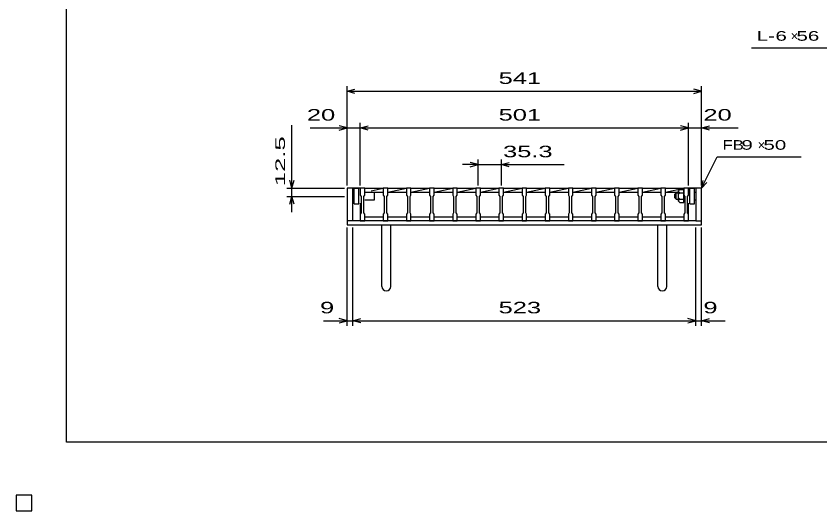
# Model space of a CAD drawing. Units: millimetres, scale not verified. Extents: x -1456 to 1389, y -1026 to 839.
# Drawn here: x -1456 to -229, y -1026 to -270 of the extents above; entities that cross this region are included whole.
import ezdxf
from ezdxf.enums import TextEntityAlignment as Align

# ---------------------------------------------------------------- set-up
doc = ezdxf.new("R2010")
doc.units = ezdxf.units.MM
doc.header["$LTSCALE"] = 8
for name, color, linetype, lineweight in [('0_2', 150, 'Continuous', 25), ('16', 3, 'Continuous', 25), ('19', 6, 'Continuous', 25), ('22', 4, 'Continuous', 25)]:
    doc.layers.add(name, color=color, linetype=linetype, lineweight=lineweight)
doc.styles.add('ベクトル', font='')
doc.styles.get('ベクトル').set_extended_font_data('ベクトル')

msp = doc.modelspace()

# ---------------------------------------------------------------- linework, layer by layer
at = {"layer": '0_2'}
for p, q in [((-1379.2, -921.2), (-1379.2, 838.8)), ((1388.8, -921.2), (-1379.2, -921.2))]:
    msp.add_line(p, q, dxfattribs=at)
at = {"layer": '16'}
for p, q in [((-931, -533), (-931, -532.3)), ((-931, -532.3), (-924, -532.3)), ((-931, -533), (-931, -543.5)), ((-924, -533), (-931, -533)), ((-931, -533), (-931, -544)), ((-924, -532.3), (-924, -533)), ((-924, -543.5), (-924, -533)), ((-924, -533), (-895.7, -533)), ((-914, -536.88), (-895.7, -533)), ((-909, -539), (-895.7, -539)), ((-895.7, -533), (-895.7, -532.3)), ((-895.7, -532.3), (-888.7, -532.3)), ((-895.7, -533), (-895.7, -543.5)), ((-888.7, -533), (-895.7, -533)), ((-888.7, -532.3), (-888.7, -533)), ((-888.7, -543.5), (-888.7, -533)), ((-888.7, -533), (-860.4, -533)), ((-888.7, -539), (-860.4, -533)), ((-888.7, -539), (-860.4, -539)), ((-860.4, -533), (-860.4, -532.3)), ((-860.4, -532.3), (-853.4, -532.3)), ((-860.4, -533), (-860.4, -543.5)), ((-853.4, -533), (-860.4, -533)), ((-853.4, -532.3), (-853.4, -533)), ((-853.4, -543.5), (-853.4, -533)), ((-853.4, -533), (-825.1, -533)), ((-853.4, -539), (-825.1, -533)), ((-853.4, -539), (-825.1, -539)), ((-825.1, -533), (-825.1, -532.3)), ((-825.1, -532.3), (-818.1, -532.3)), ((-825.1, -533), (-825.1, -543.5)), ((-818.1, -533), (-825.1, -533)), ((-818.1, -532.3), (-818.1, -533)), ((-818.1, -543.5), (-818.1, -533)), ((-818.1, -533), (-789.8, -533)), ((-818.1, -539), (-789.8, -533)), ((-818.1, -539), (-789.8, -539)), ((-789.8, -533), (-789.8, -532.3)), ((-789.8, -532.3), (-782.8, -532.3)), ((-789.8, -533), (-789.8, -543.5)), ((-782.8, -533), (-789.8, -533)), ((-782.8, -532.3), (-782.8, -533)), ((-782.8, -543.5), (-782.8, -533)), ((-782.8, -533), (-754.5, -533)), ((-782.8, -539), (-754.5, -533)), ((-782.8, -539), (-754.5, -539)), ((-754.5, -533), (-754.5, -532.3)), ((-754.5, -532.3), (-747.5, -532.3)), ((-754.5, -533), (-754.5, -543.5)), ((-747.5, -533), (-754.5, -533)), ((-747.5, -532.3), (-747.5, -533)), ((-747.5, -543.5), (-747.5, -533)), ((-747.5, -533), (-719.2, -533)), ((-747.5, -539), (-719.2, -533)), ((-747.5, -539), (-719.2, -539)), ((-719.2, -533), (-719.2, -532.3)), ((-719.2, -532.3), (-712.2, -532.3)), ((-719.2, -533), (-719.2, -543.5)), ((-712.2, -533), (-719.2, -533)), ((-712.2, -532.3), (-712.2, -533)), ((-712.2, -543.5), (-712.2, -533)), ((-712.2, -533), (-683.9, -533)), ((-712.2, -539), (-683.9, -533)), ((-712.2, -539), (-683.9, -539)), ((-683.9, -533), (-683.9, -532.3)), ((-683.9, -532.3), (-676.9, -532.3)), ((-683.9, -533), (-683.9, -543.5)), ((-676.9, -533), (-683.9, -533)), ((-676.9, -532.3), (-676.9, -533)), ((-676.9, -543.5), (-676.9, -533)), ((-676.9, -533), (-648.6, -533)), ((-676.9, -539), (-648.6, -533)), ((-676.9, -539), (-648.6, -539)), ((-648.6, -533), (-648.6, -532.3)), ((-648.6, -532.3), (-641.6, -532.3)), ((-648.6, -533), (-648.6, -543.5)), ((-641.6, -533), (-648.6, -533)), ((-641.6, -532.3), (-641.6, -533)), ((-641.6, -543.5), (-641.6, -533)), ((-641.6, -533), (-613.3, -533)), ((-641.6, -539), (-613.3, -533)), ((-641.6, -539), (-613.3, -539)), ((-613.3, -533), (-613.3, -532.3)), ((-613.3, -532.3), (-606.3, -532.3)), ((-613.3, -533), (-613.3, -543.5)), ((-606.3, -533), (-613.3, -533)), ((-606.3, -532.3), (-606.3, -533)), ((-606.3, -543.5), (-606.3, -533)), ((-606.3, -533), (-578, -533)), ((-606.3, -539), (-578, -533)), ((-606.3, -539), (-578, -539)), ((-578, -533), (-578, -532.3)), ((-578, -532.3), (-571, -532.3)), ((-578, -533), (-578, -543.5)), ((-571, -533), (-578, -533)), ((-571, -532.3), (-571, -533)), ((-571, -543.5), (-571, -533)), ((-571, -533), (-542.7, -533)), ((-571, -539), (-542.7, -533)), ((-571, -539), (-542.7, -539)), ((-542.7, -533), (-542.7, -532.3)), ((-542.7, -532.3), (-535.7, -532.3)), ((-542.7, -533), (-542.7, -543.5)), ((-535.7, -533), (-542.7, -533)), ((-535.7, -532.3), (-535.7, -533)), ((-535.7, -543.5), (-535.7, -533)), ((-535.7, -533), (-507.4, -533)), ((-535.7, -539), (-507.4, -533)), ((-535.7, -539), (-507.4, -539)), ((-507.4, -533), (-507.4, -532.3)), ((-507.4, -532.3), (-500.4, -532.3)), ((-507.4, -533), (-507.4, -543.5)), ((-500.4, -533), (-507.4, -533)), ((-500.4, -532.3), (-500.4, -533)), ((-500.4, -543.5), (-500.4, -533)), ((-500.4, -533), (-472.1, -533)), ((-500.4, -539), (-472.1, -533)), ((-500.4, -539), (-472.1, -539)), ((-472.1, -533), (-472.1, -532.3)), ((-472.1, -532.3), (-465.1, -532.3)), ((-472.1, -533), (-472.1, -543.5)), ((-465.1, -533), (-472.1, -533)), ((-465.1, -532.3), (-465.1, -533)), ((-465.1, -543.5), (-465.1, -533)), ((-465.1, -533), (-437, -533)), ((-465.1, -539), (-437, -533.042)), ((-465.1, -539), (-446, -539)), ((-437, -533), (-437, -532.3)), ((-437, -532.3), (-430, -532.3)), ((-437, -533), (-437, -543.5)), ((-430, -533), (-437, -533)), ((-430, -532.3), (-430, -533)), ((-430, -543.5), (-430, -533)), ((-430, -544), (-430, -533)), ((-931, -543.5), (-929.5, -545.5)), ((-929.5, -545.5), (-929.5, -570.5)), ((-925.5, -545.5), (-924, -543.5)), ((-925.5, -570.5), (-925.5, -545.5)), ((-895.7, -543.5), (-894.2, -545.5)), ((-894.2, -545.5), (-894.2, -570.5)), ((-890.2, -545.5), (-888.7, -543.5)), ((-890.2, -570.5), (-890.2, -545.5)), ((-860.4, -543.5), (-858.9, -545.5)), ((-858.9, -545.5), (-858.9, -570.5)), ((-854.9, -545.5), (-853.4, -543.5)), ((-854.9, -570.5), (-854.9, -545.5)), ((-825.1, -543.5), (-823.6, -545.5)), ((-823.6, -545.5), (-823.6, -570.5)), ((-819.6, -545.5), (-818.1, -543.5)), ((-819.6, -570.5), (-819.6, -545.5)), ((-789.8, -543.5), (-788.3, -545.5)), ((-788.3, -545.5), (-788.3, -570.5)), ((-784.3, -545.5), (-782.8, -543.5)), ((-784.3, -570.5), (-784.3, -545.5)), ((-754.5, -543.5), (-753, -545.5)), ((-753, -545.5), (-753, -570.5)), ((-749, -545.5), (-747.5, -543.5)), ((-749, -570.5), (-749, -545.5)), ((-719.2, -543.5), (-717.7, -545.5)), ((-717.7, -545.5), (-717.7, -570.5)), ((-713.7, -545.5), (-712.2, -543.5)), ((-713.7, -570.5), (-713.7, -545.5)), ((-683.9, -543.5), (-682.4, -545.5)), ((-682.4, -545.5), (-682.4, -570.5)), ((-678.4, -545.5), (-676.9, -543.5)), ((-678.4, -570.5), (-678.4, -545.5)), ((-648.6, -543.5), (-647.1, -545.5)), ((-647.1, -545.5), (-647.1, -570.5)), ((-643.1, -545.5), (-641.6, -543.5)), ((-643.1, -570.5), (-643.1, -545.5)), ((-613.3, -543.5), (-611.8, -545.5)), ((-611.8, -545.5), (-611.8, -570.5)), ((-607.8, -545.5), (-606.3, -543.5)), ((-607.8, -570.5), (-607.8, -545.5)), ((-578, -543.5), (-576.5, -545.5)), ((-576.5, -545.5), (-576.5, -570.5)), ((-572.5, -545.5), (-571, -543.5)), ((-572.5, -570.5), (-572.5, -545.5)), ((-542.7, -543.5), (-541.2, -545.5)), ((-541.2, -545.5), (-541.2, -570.5)), ((-537.2, -545.5), (-535.7, -543.5)), ((-537.2, -570.5), (-537.2, -545.5)), ((-507.4, -543.5), (-505.9, -545.5)), ((-505.9, -545.5), (-505.9, -570.5)), ((-501.9, -545.5), (-500.4, -543.5)), ((-501.9, -570.5), (-501.9, -545.5)), ((-472.1, -543.5), (-470.6, -545.5)), ((-470.6, -545.5), (-470.6, -570.5)), ((-466.6, -545.5), (-465.1, -543.5)), ((-466.6, -570.5), (-466.6, -545.5)), ((-437, -543.5), (-435.5, -545.5)), ((-435.5, -545.5), (-435.5, -570.5)), ((-431.5, -545.5), (-430, -543.5)), ((-431.5, -570.5), (-431.5, -545.5)), ((-931, -556), (-931, -577)), ((-430, -577), (-430, -556)), ((-929.5, -570.5), (-931, -572.5)), ((-931, -572.5), (-931, -583)), ((-924, -572.5), (-925.5, -570.5)), ((-924, -583), (-924, -572.5)), ((-894.2, -570.5), (-895.7, -572.5)), ((-895.7, -572.5), (-895.7, -583)), ((-888.7, -572.5), (-890.2, -570.5)), ((-888.7, -583), (-888.7, -572.5)), ((-858.9, -570.5), (-860.4, -572.5)), ((-860.4, -572.5), (-860.4, -583)), ((-853.4, -572.5), (-854.9, -570.5)), ((-853.4, -583), (-853.4, -572.5)), ((-823.6, -570.5), (-825.1, -572.5)), ((-825.1, -572.5), (-825.1, -583)), ((-818.1, -572.5), (-819.6, -570.5)), ((-818.1, -583), (-818.1, -572.5)), ((-788.3, -570.5), (-789.8, -572.5)), ((-789.8, -572.5), (-789.8, -583)), ((-782.8, -572.5), (-784.3, -570.5)), ((-782.8, -583), (-782.8, -572.5)), ((-753, -570.5), (-754.5, -572.5)), ((-754.5, -572.5), (-754.5, -583)), ((-747.5, -572.5), (-749, -570.5)), ((-747.5, -583), (-747.5, -572.5)), ((-717.7, -570.5), (-719.2, -572.5)), ((-719.2, -572.5), (-719.2, -583)), ((-712.2, -572.5), (-713.7, -570.5)), ((-712.2, -583), (-712.2, -572.5)), ((-682.4, -570.5), (-683.9, -572.5)), ((-683.9, -572.5), (-683.9, -583)), ((-676.9, -572.5), (-678.4, -570.5)), ((-676.9, -583), (-676.9, -572.5)), ((-647.1, -570.5), (-648.6, -572.5)), ((-648.6, -572.5), (-648.6, -583)), ((-641.6, -572.5), (-643.1, -570.5)), ((-641.6, -583), (-641.6, -572.5)), ((-611.8, -570.5), (-613.3, -572.5)), ((-613.3, -572.5), (-613.3, -583)), ((-606.3, -572.5), (-607.8, -570.5)), ((-606.3, -583), (-606.3, -572.5)), ((-576.5, -570.5), (-578, -572.5)), ((-578, -572.5), (-578, -583)), ((-571, -572.5), (-572.5, -570.5)), ((-571, -583), (-571, -572.5)), ((-541.2, -570.5), (-542.7, -572.5)), ((-542.7, -572.5), (-542.7, -583)), ((-535.7, -572.5), (-537.2, -570.5)), ((-535.7, -583), (-535.7, -572.5)), ((-505.9, -570.5), (-507.4, -572.5)), ((-507.4, -572.5), (-507.4, -583)), ((-500.4, -572.5), (-501.9, -570.5)), ((-500.4, -583), (-500.4, -572.5)), ((-470.6, -570.5), (-472.1, -572.5)), ((-472.1, -572.5), (-472.1, -583)), ((-465.1, -572.5), (-466.6, -570.5)), ((-465.1, -583), (-465.1, -572.5)), ((-435.5, -570.5), (-437, -572.5)), ((-437, -572.5), (-437, -583)), ((-430, -572.5), (-431.5, -570.5)), ((-430, -583), (-430, -572.5)), ((-931, -583), (-924, -583)), ((-924, -577), (-895.7, -577)), ((-895.7, -583), (-888.7, -583)), ((-888.7, -577), (-860.4, -577)), ((-860.4, -583), (-853.4, -583)), ((-853.4, -577), (-825.1, -577)), ((-825.1, -583), (-818.1, -583)), ((-818.1, -577), (-789.8, -577)), ((-789.8, -583), (-782.8, -583)), ((-782.8, -577), (-754.5, -577)), ((-754.5, -583), (-747.5, -583)), ((-747.5, -577), (-719.2, -577)), ((-719.2, -583), (-712.2, -583)), ((-712.2, -577), (-683.9, -577)), ((-683.9, -583), (-676.9, -583)), ((-676.9, -577), (-648.6, -577)), ((-648.6, -583), (-641.6, -583)), ((-641.6, -577), (-613.3, -577)), ((-613.3, -583), (-606.3, -583)), ((-606.3, -577), (-578, -577)), ((-578, -583), (-571, -583)), ((-571, -577), (-542.7, -577)), ((-542.7, -583), (-535.7, -583)), ((-535.7, -577), (-507.4, -577)), ((-507.4, -583), (-500.4, -583)), ((-500.4, -577), (-472.1, -577)), ((-472.1, -583), (-465.1, -583)), ((-465.1, -577), (-437, -577)), ((-437, -583), (-430, -583)), ((-1432, -1002), (-1456, -1002)), ((-1456, -1002), (-1456, -1026)), ((-1432, -1002), (-1456, -1002)), ((-1456, -1002), (-1456, -1026)), ((-1432, -1002), (-1456, -1002)), ((-1456, -1002), (-1456, -1026)), ((-1432, -1002), (-1456, -1002)), ((-1456, -1002), (-1456, -1026)), ((-1432, -1002), (-1456, -1002)), ((-1456, -1002), (-1456, -1026)), ((-1432, -1026), (-1432, -1002)), ((-1432, -1026), (-1432, -1002)), ((-1432, -1026), (-1432, -1002)), ((-1432, -1026), (-1432, -1002)), ((-1432, -1026), (-1432, -1002)), ((-1456, -1026), (-1432, -1026)), ((-1456, -1026), (-1432, -1026)), ((-1456, -1026), (-1432, -1026)), ((-1456, -1026), (-1432, -1026)), ((-1456, -1026), (-1432, -1026))]:
    msp.add_line(p, q, dxfattribs=at)
at = {"layer": '19'}
for p, q in [((-931, -533), (-951, -533)), ((-951, -533), (-951, -589)), ((-942, -583), (-942, -533)), ((-942, -539), (-940, -539)), ((-940, -533), (-933, -533)), ((-940, -557), (-940, -533)), ((-933, -557), (-933, -533)), ((-924, -539), (-909, -539)), ((-909, -551), (-909, -539)), ((-445, -537), (-443, -535)), ((-445, -553), (-445, -537)), ((-445, -538), (-443, -540)), ((-443, -535), (-437, -535)), ((-437, -555), (-437, -535)), ((-410, -533), (-430, -533)), ((-428, -533), (-421, -533)), ((-428, -557), (-428, -533)), ((-421, -557), (-421, -533)), ((-421, -539), (-419, -539)), ((-419, -533), (-419, -583)), ((-410, -589), (-410, -533)), ((-942, -551), (-940, -551)), ((-924, -551), (-909, -551)), ((-451, -542), (-449, -540)), ((-451, -548), (-451, -542)), ((-451, -548), (-449, -550)), ((-449, -540), (-445, -540)), ((-449, -550), (-449, -540)), ((-449, -550), (-445, -550)), ((-445, -542), (-443, -540)), ((-445, -548), (-443, -550)), ((-445, -552), (-443, -550)), ((-443, -540), (-437, -540)), ((-443, -550), (-437, -550)), ((-421, -551), (-419, -551)), ((-940, -557), (-933, -557)), ((-445, -553), (-443, -555)), ((-443, -555), (-437, -555)), ((-428, -557), (-421, -557)), ((-942, -583), (-951, -583)), ((-419, -583), (-942, -583)), ((-419, -583), (-410, -583)), ((-951, -589), (-410, -589)), ((-898, -683), (-898, -589)), ((-884, -683), (-884, -589)), ((-477, -683), (-477, -589)), ((-463, -683), (-463, -589))]:
    msp.add_line(p, q, dxfattribs=at)
for centre in [(-891, -683), (-470, -683)]:
    msp.add_arc(centre, 7, 180, 0, dxfattribs=at)
at = {"layer": '22'}
for p, q in [((-334, -318.5), (-174, -318.5)), ((-951, -529), (-951, -377)), ((-410, -529), (-410, -377)), ((-951, -385), (-939, -381.8)), ((-939, -388.2), (-951, -385)), ((-951, -385), (-410, -385)), ((-410, -385), (-422, -381.8)), ((-422, -388.2), (-410, -385)), ((-1035, -533), (-1035, -437)), ((-1007, -441), (-951, -441)), ((-951, -441), (-963, -437.8)), ((-963, -444.2), (-951, -441)), ((-951, -529), (-951, -433)), ((-951, -441), (-931, -441)), ((-931, -529), (-931, -433)), ((-931, -441), (-919, -437.8)), ((-919, -444.2), (-931, -441)), ((-931, -441), (-430, -441)), ((-430, -441), (-442, -437.8)), ((-442, -444.2), (-430, -441)), ((-430, -529), (-430, -433)), ((-430, -441), (-410, -441)), ((-410, -529), (-410, -433)), ((-410, -441), (-398, -437.8)), ((-398, -444.2), (-410, -441)), ((-410, -441), (-354, -441)), ((-751, -529), (-751, -489)), ((-715.7, -489), (-715.7, -529)), ((-410, -533), (-386, -485)), ((-386, -485), (-258, -485)), ((-751, -497), (-775, -497)), ((-751, -497), (-763, -493.8)), ((-763, -500.2), (-751, -497)), ((-751, -497), (-715.7, -497)), ((-715.7, -497), (-703.7, -493.8)), ((-703.7, -500.2), (-715.7, -497)), ((-715.7, -497), (-619.7, -497)), ((-1035, -533), (-1038.2, -521)), ((-1035, -533), (-1031.8, -521)), ((-410, -533), (-407.6, -521.32)), ((-410, -533), (-402, -524.2)), ((-1043, -533), (-955, -533)), ((-1035, -545.5), (-1035, -533)), ((-1043, -545.5), (-955, -545.5)), ((-1038.2, -557.5), (-1035, -545.5)), ((-1031.8, -557.5), (-1035, -545.5)), ((-1035, -569.5), (-1035, -545.5)), ((-951, -743.4), (-951, -593)), ((-942, -743.4), (-942, -593)), ((-419, -743.4), (-419, -593)), ((-410, -743.4), (-410, -593)), ((-987, -735.4), (-951, -735.4)), ((-951, -735.4), (-963, -732.2)), ((-963, -738.6), (-951, -735.4)), ((-951, -735.4), (-942, -735.4)), ((-942, -735.4), (-930, -732.2)), ((-930, -738.6), (-942, -735.4)), ((-942, -735.4), (-419, -735.4)), ((-419, -735.4), (-431, -732.2)), ((-431, -738.6), (-419, -735.4)), ((-419, -735.4), (-410, -735.4)), ((-410, -735.4), (-398, -732.2)), ((-398, -738.6), (-410, -735.4)), ((-410, -735.4), (-374, -735.4))]:
    msp.add_line(p, q, dxfattribs=at)
at = {"layer": '22', "color": 2}
for p, q in [((-1432, -1002), (-1456, -1002)), ((-1456, -1002), (-1456, -1026)), ((-1432, -1002), (-1456, -1002)), ((-1456, -1002), (-1456, -1026)), ((-1432, -1002), (-1456, -1002)), ((-1456, -1002), (-1456, -1026)), ((-1432, -1026), (-1432, -1002)), ((-1432, -1026), (-1432, -1002)), ((-1432, -1026), (-1432, -1002)), ((-1456, -1026), (-1432, -1026)), ((-1456, -1026), (-1432, -1026)), ((-1456, -1026), (-1432, -1026))]:
    msp.add_line(p, q, dxfattribs=at)

# ---------------------------------------------------------------- texts
at = {"layer": '22', "color": 2, "style": 'ベクトル'}
for s, height, width, p in [('L-', 14.66, 1.6, (-326, -300.5)), (' 6 ', 14.66, 1.6, (-306, -300.5)), (' 56 ', 14.66, 1.6, (-274, -300.5)), (' 541 ', 17.6, 1.65, (-730.5, -365)), (' 20 ', 17.6, 1.65, (-1023, -421)), (' 501 ', 17.6, 1.65, (-730.5, -421)), (' 20 ', 17.6, 1.65, (-418, -421)), ('FB', 14.66, 1.3, (-378, -467)), (' 9 ', 14.66, 1.6, (-358, -467)), (' 50 ', 14.66, 1.6, (-324.4, -467)), (' 35.3 ', 17.6, 1.65, (-723.7, -477)), (' 9 ', 17.6, 1.65, (-1003, -715.4)), (' 523 ', 17.6, 1.65, (-730.5, -715.4)), (' 9 ', 17.6, 1.65, (-418, -715.4))]:
    msp.add_text(s, height=height, dxfattribs=dict(at, width=width)).set_placement(p, align=Align.MIDDLE_LEFT)
for p in [(-274, -300.5), (-324.4, -467)]:
    msp.add_text('×', height=14.66, dxfattribs=at).set_placement(p, align=Align.MIDDLE_LEFT)
at = {"layer": '22', "color": 2, "style": 'ベクトル', "width": 2}
msp.add_text(' 12.5 ', height=14.66, rotation=90, dxfattribs=at).set_placement((-1053, -541), align=Align.MIDDLE_LEFT)

doc.saveas('drawing.dxf')
